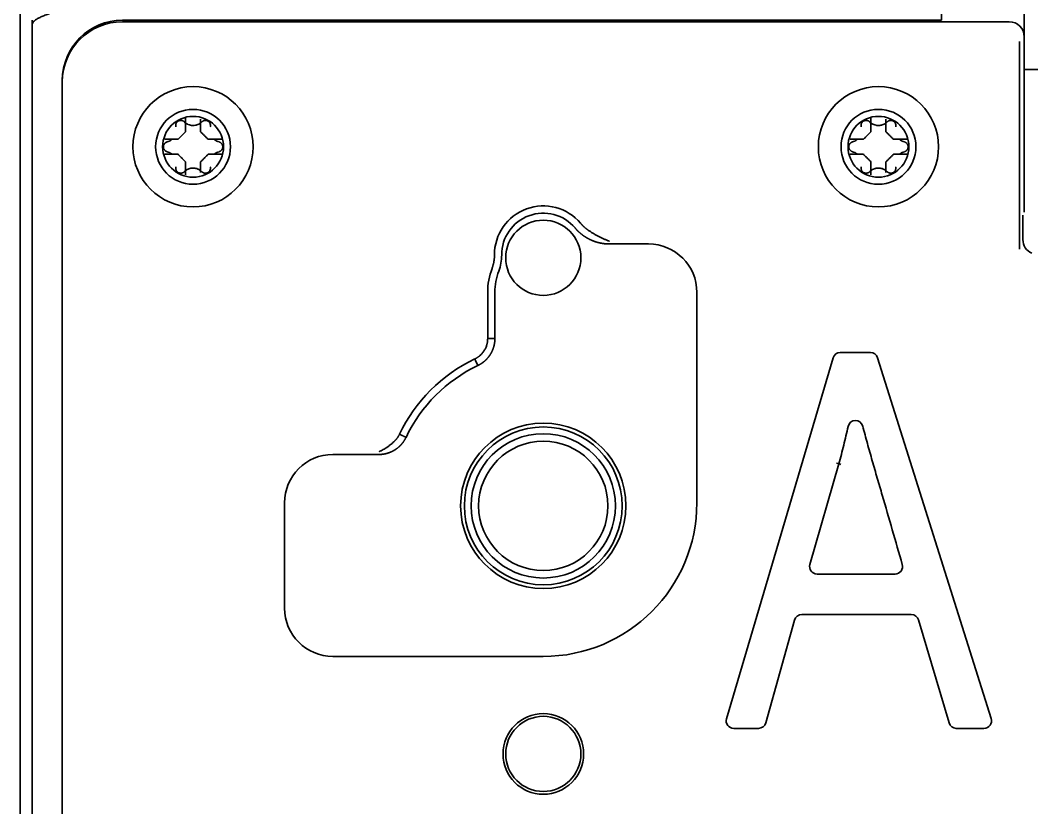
# Model space of a CAD drawing. Extents: x -760 to 4209, y 5795 to 10697.
# Drawn here: x 1849.3 to 1916.6, y 10473.7 to 10526.1 of the extents above; entities that cross this region are included whole.
import ezdxf

# ---------------------------------------------------------------- set-up
doc = ezdxf.new("R2010")
doc.units = 0
doc.header["$LTSCALE"] = 5
doc.layers.add('1', color=7, linetype='CONTINUOUS', true_color=0xffffff)

msp = doc.modelspace()

# ---------------------------------------------------------------- linework, layer by layer
at = {"layer": '1', "color": 7, "linetype": 'Continuous', "lineweight": 35}
for p, q in [((1849.255, 10525.822), (1849.255, 10527.822)), ((1910.555, 10526.122), (1910.555, 10527.922)), ((1916.055, 10526.58), (1916.055, 10523.039)), ((1849.255, 10525.822), (1849.255, 9845.922)), ((1850.055, 10526.122), (1850.055, 10525.872)), ((1850.055, 9547.022), (1850.055, 10525.872)), ((1910.555, 10526.122), (1856.055, 10526.122)), ((1856.055, 10526.022), (1915.056, 10526.022)), ((1915.739, 10524.707), (1915.739, 10510.894)), ((1916.055, 10523.039), (1916.055, 10522.853)), ((1916.055, 10522.853), (2643.555, 10522.853)), ((1916.055, 10522.853), (1916.055, 10513.357)), ((1852.055, 10522.122), (1852.055, 10434.519)), ((1852.055, 10436.021), (1852.055, 10522.022)), ((1915.967, 10511.533), (1915.967, 10513.158)), ((1915.967, 10511.533), (1915.967, 10513.158)), ((1891.055, 10511.239), (1888.464, 10511.239)), ((1915.967, 10511.533), (1915.967, 10511.533)), ((1880.355, 10504.958), (1880.355, 10508.022)), ((1880.838, 10508.022), (1880.838, 10504.958)), ((1894.272, 10494.022), (1894.272, 10508.022)), ((1903.335, 10503.663), (1896.245, 10479.663)), ((1905.82, 10504.022), (1903.815, 10504.022)), ((1913.85, 10479.672), (1906.297, 10503.672)), ((1873.119, 10497.239), (1870.055, 10497.239)), ((1901.789, 10489.925), (1903.717, 10496.622)), ((1866.838, 10494.022), (1866.838, 10487.022)), ((1907.46, 10489.287), (1902.27, 10489.287)), ((1898.859, 10479.387), (1900.77, 10486.229)), ((1901.252, 10486.594), (1908.54, 10486.594)), ((1909.019, 10486.236), (1911.051, 10479.38)), ((1870.055, 10483.804), (1884.055, 10483.804)), ((1896.724, 10479.022), (1898.377, 10479.022)), ((1911.53, 10479.022), (1913.373, 10479.022))]:
    msp.add_line(p, q, dxfattribs=at)
for centre, radius in [((1860.755, 10517.704), 4), ((1906.355, 10517.704), 4), ((1860.755, 10517.704), 2.49), ((1860.755, 10517.704), 2.025), ((1906.355, 10517.704), 2.49), ((1906.355, 10517.704), 2.025), ((1884.055, 10510.322), 2.5), ((1884.055, 10493.822), 5.5), ((1884.055, 10493.82), 5.25), ((1884.055, 10493.822), 4.8), ((1884.055, 10493.822), 4.3), ((1884.055, 10477.322), 2.68), ((1884.055, 10477.322), 2.5)]:
    msp.add_circle(centre, radius, dxfattribs=at)
for centre, radius, start, end in [((1856.055, 10522.122), 4, 90, 180), ((1856.055, 10522.022), 4, 90, 180), ((1884.055, 10510.522), 3.25, 40.12402, 180.27494), ((1884.055, 10510.522), 2.767, 40.12402, 180.27494), ((1891.055, 10508.022), 3.217, 0, 90), ((1884.855, 10508.022), 4.5, 159.36558, 180), ((1884.855, 10508.022), 4.017, 159.36558, 180), ((1884.055, 10494.022), 10.6, 115.50031, 154.49969), ((1903.815, 10503.522), 0.5, 90, 163.54074), ((1905.82, 10503.522), 0.5, 17.47032, 90), ((1884.055, 10494.022), 10.117, 115.50031, 154.49969), ((1904.823, 10499.002), 0.5, 14.73644, 167.89897), ((1870.055, 10494.022), 3.217, 90, 180), ((1884.055, 10494.022), 10.217, 270, 0), ((1902.27, 10489.787), 0.5, 163.94567, 270), ((1907.46, 10489.787), 0.5, 270, 16.1636), ((1870.055, 10487.022), 3.217, 180, 270), ((1901.252, 10486.094), 0.5, 90, 164.3881), ((1908.54, 10486.094), 0.5, 16.50585, 90), ((1896.724, 10479.522), 0.5, 163.54074, 270), ((1898.377, 10479.522), 0.5, 270, 344.3881), ((1911.53, 10479.522), 0.5, 196.50585, 270), ((1913.373, 10479.522), 0.5, 270, 17.47032)]:
    msp.add_arc(centre, radius, start, end, dxfattribs=at)
for centre, major_axis, ratio, start_param, end_param in [((1915.054, 10525.021), (0.708, 0.708), 0.998783, 5.498396, 7.067974), ((1916.968, 10511.535), (-0.709, -0.709), 0.997569, 5.498396, 6.644262), ((1903.572, 10496.663), (-0.144, 0.041), 0.003982, 3.141593, 4.712389), ((1903.861, 10496.581), (-0.144, 0.041), 0.003982, 4.712389, 6.283185)]:
    msp.add_ellipse(centre, major_axis=major_axis, ratio=ratio, start_param=start_param, end_param=end_param, dxfattribs=at)
for points, knots in [([(1851.855, 10526.781), (1851.743, 10526.744), (1851.632, 10526.707), (1851.412, 10526.633), (1851.305, 10526.596), (1851.097, 10526.522), (1850.997, 10526.485), (1850.807, 10526.412), (1850.718, 10526.375), (1850.554, 10526.301), (1850.479, 10526.264), (1850.345, 10526.19), (1850.287, 10526.153), (1850.189, 10526.08), (1850.149, 10526.043), (1850.09, 10525.969), (1850.07, 10525.932), (1850.061, 10525.895)], [0, 0, 0, 0, 0.125, 0.125, 0.25, 0.25, 0.375, 0.375, 0.5, 0.5, 0.625, 0.625, 0.75, 0.75, 0.875, 0.875, 1, 1, 1, 1]), ([(1850.061, 10525.895), (1850.06, 10525.892), (1850.058, 10525.884), (1850.056, 10525.877), (1850.055, 10525.873), (1850.055, 10525.872), (1850.055, 10525.872)], [0, 0, 0, 0, 0.244951, 0.494182, 0.746344, 1, 1, 1, 1]), ([(1859.61, 10519.036), (1859.606, 10519.054), (1859.599, 10519.089), (1859.599, 10519.125), (1859.6, 10519.153), (1859.601, 10519.162), (1859.604, 10519.18), (1859.606, 10519.189), (1859.612, 10519.216), (1859.617, 10519.233), (1859.628, 10519.259), (1859.631, 10519.267), (1859.64, 10519.283), (1859.644, 10519.291), (1859.659, 10519.315), (1859.67, 10519.33), (1859.688, 10519.351), (1859.694, 10519.358), (1859.708, 10519.37), (1859.714, 10519.377), (1859.736, 10519.394), (1859.751, 10519.405), (1859.775, 10519.419), (1859.783, 10519.423), (1859.8, 10519.431), (1859.809, 10519.435), (1859.835, 10519.444), (1859.852, 10519.45), (1859.88, 10519.455), (1859.889, 10519.456), (1859.907, 10519.458), (1859.917, 10519.459), (1859.935, 10519.46), (1859.945, 10519.46), (1859.963, 10519.459), (1859.972, 10519.458), (1859.999, 10519.454), (1860.017, 10519.45), (1860.043, 10519.442), (1860.052, 10519.439), (1860.069, 10519.432), (1860.077, 10519.428), (1860.102, 10519.416), (1860.117, 10519.407), (1860.139, 10519.391), (1860.147, 10519.386), (1860.16, 10519.374), (1860.167, 10519.368), (1860.174, 10519.361)], [0, 0, 0, 0, 0.0625, 0.125, 0.125, 0.15625, 0.15625, 0.1875, 0.1875, 0.25, 0.25, 0.28125, 0.28125, 0.3125, 0.3125, 0.375, 0.375, 0.40625, 0.40625, 0.4375, 0.4375, 0.5, 0.5, 0.53125, 0.53125, 0.5625, 0.5625, 0.625, 0.625, 0.65625, 0.65625, 0.6875, 0.6875, 0.71875, 0.71875, 0.75, 0.75, 0.8125, 0.8125, 0.84375, 0.84375, 0.875, 0.875, 0.9375, 0.9375, 0.96875, 0.96875, 1, 1, 1, 1]), ([(1860.174, 10519.361), (1860.211, 10519.324), (1860.252, 10519.29), (1860.318, 10519.246), (1860.341, 10519.232), (1860.377, 10519.213), (1860.389, 10519.207), (1860.413, 10519.195), (1860.425, 10519.19), (1860.488, 10519.164), (1860.539, 10519.148), (1860.605, 10519.135), (1860.618, 10519.132), (1860.645, 10519.128), (1860.659, 10519.126), (1860.7, 10519.122), (1860.727, 10519.121), (1860.81, 10519.121), (1860.864, 10519.126), (1860.943, 10519.142), (1860.969, 10519.149), (1861.008, 10519.161), (1861.021, 10519.165), (1861.047, 10519.174), (1861.059, 10519.179), (1861.121, 10519.205), (1861.168, 10519.23), (1861.235, 10519.275), (1861.257, 10519.291), (1861.298, 10519.325), (1861.318, 10519.343), (1861.337, 10519.361)], [0, 0, 0, 0, 0.125, 0.125, 0.1875, 0.1875, 0.21875, 0.21875, 0.25, 0.25, 0.375, 0.375, 0.40625, 0.40625, 0.4375, 0.4375, 0.5, 0.5, 0.625, 0.625, 0.6875, 0.6875, 0.71875, 0.71875, 0.75, 0.75, 0.875, 0.875, 0.9375, 0.9375, 1, 1, 1, 1]), ([(1860.255, 10518.704), (1860.255, 10518.758), (1860.255, 10518.866), (1860.255, 10519.028), (1860.255, 10519.187), (1860.255, 10519.342), (1860.255, 10519.477), (1860.255, 10519.564), (1860.255, 10519.599)], [0, 0, 0, 0, 0.176379, 0.352757, 0.529136, 0.705514, 0.881893, 1, 1, 1, 1]), ([(1861.255, 10519.543), (1861.255, 10519.488), (1861.255, 10519.431), (1861.255, 10519.266), (1861.255, 10519.156), (1861.255, 10518.933), (1861.255, 10518.819), (1861.255, 10518.704)], [0, 0, 0, 0, 0.207293, 0.207293, 0.603646, 0.603646, 1, 1, 1, 1]), ([(1861.337, 10519.361), (1861.349, 10519.374), (1861.377, 10519.398), (1861.408, 10519.416), (1861.433, 10519.428), (1861.441, 10519.432), (1861.458, 10519.439), (1861.466, 10519.442), (1861.493, 10519.45), (1861.51, 10519.454), (1861.538, 10519.458), (1861.547, 10519.459), (1861.565, 10519.46), (1861.575, 10519.46), (1861.602, 10519.459), (1861.62, 10519.457), (1861.648, 10519.452), (1861.657, 10519.449), (1861.675, 10519.444), (1861.683, 10519.441), (1861.709, 10519.432), (1861.726, 10519.424), (1861.75, 10519.41), (1861.758, 10519.405), (1861.773, 10519.394), (1861.781, 10519.389), (1861.802, 10519.371), (1861.815, 10519.358), (1861.834, 10519.337), (1861.84, 10519.33), (1861.851, 10519.315), (1861.856, 10519.308), (1861.87, 10519.284), (1861.879, 10519.268), (1861.889, 10519.242), (1861.892, 10519.234), (1861.898, 10519.216), (1861.9, 10519.207), (1861.906, 10519.181), (1861.909, 10519.163), (1861.911, 10519.135), (1861.911, 10519.126), (1861.911, 10519.108), (1861.91, 10519.099), (1861.907, 10519.072), (1861.904, 10519.054), (1861.9, 10519.036)], [0, 0, 0, 0, 0.0625, 0.125, 0.125, 0.15625, 0.15625, 0.1875, 0.1875, 0.25, 0.25, 0.28125, 0.28125, 0.3125, 0.3125, 0.375, 0.375, 0.40625, 0.40625, 0.4375, 0.4375, 0.5, 0.5, 0.53125, 0.53125, 0.5625, 0.5625, 0.625, 0.625, 0.65625, 0.65625, 0.6875, 0.6875, 0.75, 0.75, 0.78125, 0.78125, 0.8125, 0.8125, 0.875, 0.875, 0.90625, 0.90625, 0.9375, 0.9375, 1, 1, 1, 1]), ([(1905.21, 10519.036), (1905.206, 10519.054), (1905.199, 10519.089), (1905.199, 10519.125), (1905.2, 10519.153), (1905.201, 10519.162), (1905.204, 10519.18), (1905.206, 10519.189), (1905.212, 10519.216), (1905.217, 10519.233), (1905.228, 10519.259), (1905.231, 10519.267), (1905.24, 10519.283), (1905.244, 10519.291), (1905.259, 10519.315), (1905.27, 10519.33), (1905.288, 10519.351), (1905.294, 10519.358), (1905.308, 10519.37), (1905.314, 10519.377), (1905.336, 10519.394), (1905.351, 10519.405), (1905.375, 10519.419), (1905.383, 10519.423), (1905.4, 10519.431), (1905.409, 10519.435), (1905.435, 10519.444), (1905.452, 10519.45), (1905.48, 10519.455), (1905.489, 10519.456), (1905.507, 10519.458), (1905.517, 10519.459), (1905.535, 10519.46), (1905.545, 10519.46), (1905.563, 10519.459), (1905.572, 10519.458), (1905.599, 10519.454), (1905.617, 10519.45), (1905.643, 10519.442), (1905.652, 10519.439), (1905.669, 10519.432), (1905.677, 10519.428), (1905.702, 10519.416), (1905.717, 10519.407), (1905.739, 10519.391), (1905.747, 10519.386), (1905.76, 10519.374), (1905.767, 10519.368), (1905.774, 10519.361)], [0, 0, 0, 0, 0.0625, 0.125, 0.125, 0.15625, 0.15625, 0.1875, 0.1875, 0.25, 0.25, 0.28125, 0.28125, 0.3125, 0.3125, 0.375, 0.375, 0.40625, 0.40625, 0.4375, 0.4375, 0.5, 0.5, 0.53125, 0.53125, 0.5625, 0.5625, 0.625, 0.625, 0.65625, 0.65625, 0.6875, 0.6875, 0.71875, 0.71875, 0.75, 0.75, 0.8125, 0.8125, 0.84375, 0.84375, 0.875, 0.875, 0.9375, 0.9375, 0.96875, 0.96875, 1, 1, 1, 1]), ([(1905.774, 10519.361), (1905.811, 10519.324), (1905.852, 10519.29), (1905.918, 10519.246), (1905.941, 10519.232), (1905.977, 10519.213), (1905.989, 10519.207), (1906.013, 10519.195), (1906.025, 10519.19), (1906.088, 10519.164), (1906.139, 10519.148), (1906.205, 10519.135), (1906.218, 10519.132), (1906.245, 10519.128), (1906.259, 10519.126), (1906.3, 10519.122), (1906.327, 10519.121), (1906.41, 10519.121), (1906.464, 10519.126), (1906.543, 10519.142), (1906.569, 10519.149), (1906.608, 10519.161), (1906.621, 10519.165), (1906.647, 10519.174), (1906.659, 10519.179), (1906.721, 10519.205), (1906.768, 10519.23), (1906.835, 10519.275), (1906.857, 10519.291), (1906.898, 10519.325), (1906.918, 10519.343), (1906.937, 10519.361)], [0, 0, 0, 0, 0.125, 0.125, 0.1875, 0.1875, 0.21875, 0.21875, 0.25, 0.25, 0.375, 0.375, 0.40625, 0.40625, 0.4375, 0.4375, 0.5, 0.5, 0.625, 0.625, 0.6875, 0.6875, 0.71875, 0.71875, 0.75, 0.75, 0.875, 0.875, 0.9375, 0.9375, 1, 1, 1, 1]), ([(1905.855, 10518.704), (1905.855, 10518.758), (1905.855, 10518.866), (1905.855, 10519.028), (1905.855, 10519.187), (1905.855, 10519.342), (1905.855, 10519.477), (1905.855, 10519.564), (1905.855, 10519.599)], [0, 0, 0, 0, 0.176379, 0.352757, 0.529136, 0.705514, 0.881893, 1, 1, 1, 1]), ([(1906.855, 10519.543), (1906.855, 10519.488), (1906.855, 10519.431), (1906.855, 10519.266), (1906.855, 10519.156), (1906.855, 10518.933), (1906.855, 10518.819), (1906.855, 10518.704)], [0, 0, 0, 0, 0.207293, 0.207293, 0.603646, 0.603646, 1, 1, 1, 1]), ([(1906.937, 10519.361), (1906.949, 10519.374), (1906.977, 10519.398), (1907.008, 10519.416), (1907.033, 10519.428), (1907.041, 10519.432), (1907.058, 10519.439), (1907.066, 10519.442), (1907.093, 10519.45), (1907.11, 10519.454), (1907.138, 10519.458), (1907.147, 10519.459), (1907.165, 10519.46), (1907.175, 10519.46), (1907.202, 10519.459), (1907.22, 10519.457), (1907.248, 10519.452), (1907.257, 10519.449), (1907.275, 10519.444), (1907.283, 10519.441), (1907.309, 10519.432), (1907.326, 10519.424), (1907.35, 10519.41), (1907.358, 10519.405), (1907.373, 10519.394), (1907.381, 10519.389), (1907.402, 10519.371), (1907.415, 10519.358), (1907.434, 10519.337), (1907.44, 10519.33), (1907.451, 10519.315), (1907.456, 10519.308), (1907.47, 10519.284), (1907.479, 10519.268), (1907.489, 10519.242), (1907.492, 10519.234), (1907.498, 10519.216), (1907.5, 10519.207), (1907.506, 10519.181), (1907.509, 10519.163), (1907.511, 10519.135), (1907.511, 10519.126), (1907.511, 10519.108), (1907.51, 10519.099), (1907.507, 10519.072), (1907.504, 10519.054), (1907.5, 10519.036)], [0, 0, 0, 0, 0.0625, 0.125, 0.125, 0.15625, 0.15625, 0.1875, 0.1875, 0.25, 0.25, 0.28125, 0.28125, 0.3125, 0.3125, 0.375, 0.375, 0.40625, 0.40625, 0.4375, 0.4375, 0.5, 0.5, 0.53125, 0.53125, 0.5625, 0.5625, 0.625, 0.625, 0.65625, 0.65625, 0.6875, 0.6875, 0.75, 0.75, 0.78125, 0.78125, 0.8125, 0.8125, 0.875, 0.875, 0.90625, 0.90625, 0.9375, 0.9375, 1, 1, 1, 1]), ([(1859.029, 10517.379), (1859.012, 10517.384), (1858.978, 10517.396), (1858.946, 10517.413), (1858.923, 10517.428), (1858.915, 10517.434), (1858.901, 10517.445), (1858.894, 10517.451), (1858.874, 10517.47), (1858.862, 10517.483), (1858.845, 10517.505), (1858.84, 10517.513), (1858.83, 10517.528), (1858.825, 10517.536), (1858.812, 10517.56), (1858.804, 10517.577), (1858.795, 10517.603), (1858.793, 10517.612), (1858.788, 10517.63), (1858.786, 10517.639), (1858.782, 10517.667), (1858.78, 10517.685), (1858.78, 10517.713), (1858.78, 10517.722), (1858.782, 10517.741), (1858.783, 10517.75), (1858.788, 10517.777), (1858.792, 10517.795), (1858.801, 10517.822), (1858.804, 10517.83), (1858.812, 10517.847), (1858.816, 10517.856), (1858.829, 10517.88), (1858.839, 10517.895), (1858.856, 10517.917), (1858.862, 10517.924), (1858.874, 10517.938), (1858.881, 10517.944), (1858.901, 10517.963), (1858.915, 10517.974), (1858.938, 10517.989), (1858.946, 10517.994), (1858.962, 10518.003), (1858.97, 10518.007), (1858.994, 10518.018), (1859.012, 10518.024), (1859.029, 10518.029)], [0, 0, 0, 0, 0.0625, 0.125, 0.125, 0.15625, 0.15625, 0.1875, 0.1875, 0.25, 0.25, 0.28125, 0.28125, 0.3125, 0.3125, 0.375, 0.375, 0.40625, 0.40625, 0.4375, 0.4375, 0.5, 0.5, 0.53125, 0.53125, 0.5625, 0.5625, 0.625, 0.625, 0.65625, 0.65625, 0.6875, 0.6875, 0.75, 0.75, 0.78125, 0.78125, 0.8125, 0.8125, 0.875, 0.875, 0.90625, 0.90625, 0.9375, 0.9375, 1, 1, 1, 1]), ([(1858.88, 10518.204), (1858.947, 10518.204), (1859.015, 10518.204), (1859.193, 10518.204), (1859.303, 10518.204), (1859.526, 10518.204), (1859.64, 10518.204), (1859.755, 10518.204)], [0, 0, 0, 0, 0.241257, 0.241257, 0.620628, 0.620628, 1, 1, 1, 1]), ([(1859.029, 10518.029), (1859.081, 10518.043), (1859.13, 10518.062), (1859.202, 10518.097), (1859.225, 10518.11), (1859.259, 10518.131), (1859.271, 10518.138), (1859.293, 10518.154), (1859.304, 10518.162), (1859.326, 10518.178), (1859.336, 10518.187), (1859.347, 10518.196)], [0, 0, 0, 0, 0.4426, 0.4426, 0.6639, 0.6639, 0.77455, 0.77455, 0.885201, 0.885201, 1, 1, 1, 1]), ([(1861.755, 10518.204), (1861.809, 10518.204), (1861.917, 10518.204), (1862.079, 10518.204), (1862.238, 10518.204), (1862.393, 10518.204), (1862.537, 10518.204), (1862.633, 10518.204), (1862.678, 10518.204)], [0, 0, 0, 0, 0.17105, 0.3421, 0.513149, 0.684199, 0.855249, 1, 1, 1, 1]), ([(1862.162, 10518.196), (1862.173, 10518.187), (1862.205, 10518.162), (1862.238, 10518.139), (1862.272, 10518.117), (1862.284, 10518.111), (1862.308, 10518.098), (1862.319, 10518.091), (1862.379, 10518.062), (1862.429, 10518.043), (1862.481, 10518.029)], [0, 0, 0, 0, 0.11426, 0.335695, 0.335695, 0.446413, 0.446413, 0.55713, 0.55713, 1, 1, 1, 1]), ([(1862.481, 10518.029), (1862.498, 10518.024), (1862.532, 10518.012), (1862.564, 10517.995), (1862.587, 10517.98), (1862.594, 10517.974), (1862.609, 10517.963), (1862.616, 10517.957), (1862.636, 10517.938), (1862.648, 10517.925), (1862.665, 10517.903), (1862.67, 10517.896), (1862.68, 10517.88), (1862.685, 10517.872), (1862.698, 10517.848), (1862.706, 10517.831), (1862.715, 10517.805), (1862.717, 10517.796), (1862.722, 10517.778), (1862.724, 10517.769), (1862.728, 10517.741), (1862.73, 10517.723), (1862.73, 10517.695), (1862.73, 10517.686), (1862.728, 10517.667), (1862.727, 10517.658), (1862.722, 10517.631), (1862.718, 10517.613), (1862.709, 10517.587), (1862.706, 10517.578), (1862.698, 10517.561), (1862.694, 10517.553), (1862.681, 10517.528), (1862.671, 10517.513), (1862.654, 10517.491), (1862.648, 10517.484), (1862.636, 10517.47), (1862.629, 10517.464), (1862.609, 10517.445), (1862.595, 10517.434), (1862.572, 10517.419), (1862.565, 10517.414), (1862.549, 10517.405), (1862.541, 10517.401), (1862.516, 10517.39), (1862.499, 10517.384), (1862.481, 10517.379)], [0, 0, 0, 0, 0.0625, 0.125, 0.125, 0.15625, 0.15625, 0.1875, 0.1875, 0.25, 0.25, 0.28125, 0.28125, 0.3125, 0.3125, 0.375, 0.375, 0.40625, 0.40625, 0.4375, 0.4375, 0.5, 0.5, 0.53125, 0.53125, 0.5625, 0.5625, 0.625, 0.625, 0.65625, 0.65625, 0.6875, 0.6875, 0.75, 0.75, 0.78125, 0.78125, 0.8125, 0.8125, 0.875, 0.875, 0.90625, 0.90625, 0.9375, 0.9375, 1, 1, 1, 1]), ([(1904.629, 10517.379), (1904.612, 10517.384), (1904.578, 10517.396), (1904.546, 10517.413), (1904.523, 10517.428), (1904.515, 10517.434), (1904.501, 10517.445), (1904.494, 10517.451), (1904.474, 10517.47), (1904.462, 10517.483), (1904.445, 10517.505), (1904.44, 10517.513), (1904.43, 10517.528), (1904.425, 10517.536), (1904.412, 10517.56), (1904.404, 10517.577), (1904.395, 10517.603), (1904.393, 10517.612), (1904.388, 10517.63), (1904.386, 10517.639), (1904.382, 10517.667), (1904.38, 10517.685), (1904.38, 10517.713), (1904.38, 10517.722), (1904.382, 10517.741), (1904.383, 10517.75), (1904.388, 10517.777), (1904.392, 10517.795), (1904.401, 10517.822), (1904.404, 10517.83), (1904.412, 10517.847), (1904.416, 10517.856), (1904.429, 10517.88), (1904.439, 10517.895), (1904.456, 10517.917), (1904.462, 10517.924), (1904.474, 10517.938), (1904.481, 10517.944), (1904.501, 10517.963), (1904.515, 10517.974), (1904.538, 10517.989), (1904.546, 10517.994), (1904.562, 10518.003), (1904.57, 10518.007), (1904.594, 10518.018), (1904.612, 10518.024), (1904.629, 10518.029)], [0, 0, 0, 0, 0.0625, 0.125, 0.125, 0.15625, 0.15625, 0.1875, 0.1875, 0.25, 0.25, 0.28125, 0.28125, 0.3125, 0.3125, 0.375, 0.375, 0.40625, 0.40625, 0.4375, 0.4375, 0.5, 0.5, 0.53125, 0.53125, 0.5625, 0.5625, 0.625, 0.625, 0.65625, 0.65625, 0.6875, 0.6875, 0.75, 0.75, 0.78125, 0.78125, 0.8125, 0.8125, 0.875, 0.875, 0.90625, 0.90625, 0.9375, 0.9375, 1, 1, 1, 1]), ([(1904.48, 10518.204), (1904.547, 10518.204), (1904.615, 10518.204), (1904.793, 10518.204), (1904.903, 10518.204), (1905.126, 10518.204), (1905.24, 10518.204), (1905.355, 10518.204)], [0, 0, 0, 0, 0.241257, 0.241257, 0.620628, 0.620628, 1, 1, 1, 1]), ([(1904.629, 10518.029), (1904.681, 10518.043), (1904.73, 10518.062), (1904.802, 10518.097), (1904.825, 10518.11), (1904.859, 10518.131), (1904.871, 10518.138), (1904.893, 10518.154), (1904.904, 10518.162), (1904.926, 10518.178), (1904.936, 10518.187), (1904.947, 10518.196)], [0, 0, 0, 0, 0.4426, 0.4426, 0.6639, 0.6639, 0.77455, 0.77455, 0.885201, 0.885201, 1, 1, 1, 1]), ([(1907.355, 10518.204), (1907.409, 10518.204), (1907.517, 10518.204), (1907.679, 10518.204), (1907.838, 10518.204), (1907.993, 10518.204), (1908.137, 10518.204), (1908.233, 10518.204), (1908.278, 10518.204)], [0, 0, 0, 0, 0.17105, 0.3421, 0.513149, 0.684199, 0.855249, 1, 1, 1, 1]), ([(1907.762, 10518.196), (1907.773, 10518.187), (1907.805, 10518.162), (1907.838, 10518.139), (1907.872, 10518.117), (1907.884, 10518.111), (1907.908, 10518.098), (1907.919, 10518.091), (1907.979, 10518.062), (1908.029, 10518.043), (1908.081, 10518.029)], [0, 0, 0, 0, 0.11426, 0.335695, 0.335695, 0.446413, 0.446413, 0.55713, 0.55713, 1, 1, 1, 1]), ([(1908.081, 10518.029), (1908.098, 10518.024), (1908.132, 10518.012), (1908.164, 10517.995), (1908.187, 10517.98), (1908.194, 10517.974), (1908.209, 10517.963), (1908.216, 10517.957), (1908.236, 10517.938), (1908.248, 10517.925), (1908.265, 10517.903), (1908.27, 10517.896), (1908.28, 10517.88), (1908.285, 10517.872), (1908.298, 10517.848), (1908.306, 10517.831), (1908.315, 10517.805), (1908.317, 10517.796), (1908.322, 10517.778), (1908.324, 10517.769), (1908.328, 10517.741), (1908.33, 10517.723), (1908.33, 10517.695), (1908.33, 10517.686), (1908.328, 10517.667), (1908.327, 10517.658), (1908.322, 10517.631), (1908.318, 10517.613), (1908.309, 10517.587), (1908.306, 10517.578), (1908.298, 10517.561), (1908.294, 10517.553), (1908.281, 10517.528), (1908.271, 10517.513), (1908.254, 10517.491), (1908.248, 10517.484), (1908.236, 10517.47), (1908.229, 10517.464), (1908.209, 10517.445), (1908.195, 10517.434), (1908.172, 10517.419), (1908.165, 10517.414), (1908.149, 10517.405), (1908.141, 10517.401), (1908.116, 10517.39), (1908.099, 10517.384), (1908.081, 10517.379)], [0, 0, 0, 0, 0.0625, 0.125, 0.125, 0.15625, 0.15625, 0.1875, 0.1875, 0.25, 0.25, 0.28125, 0.28125, 0.3125, 0.3125, 0.375, 0.375, 0.40625, 0.40625, 0.4375, 0.4375, 0.5, 0.5, 0.53125, 0.53125, 0.5625, 0.5625, 0.625, 0.625, 0.65625, 0.65625, 0.6875, 0.6875, 0.75, 0.75, 0.78125, 0.78125, 0.8125, 0.8125, 0.875, 0.875, 0.90625, 0.90625, 0.9375, 0.9375, 1, 1, 1, 1]), ([(1859.755, 10517.204), (1859.701, 10517.204), (1859.593, 10517.204), (1859.431, 10517.204), (1859.272, 10517.204), (1859.117, 10517.204), (1858.984, 10517.204), (1858.9, 10517.204), (1858.868, 10517.204)], [0, 0, 0, 0, 0.177991, 0.355983, 0.533974, 0.711965, 0.889957, 1, 1, 1, 1]), ([(1859.348, 10517.212), (1859.337, 10517.221), (1859.305, 10517.246), (1859.272, 10517.269), (1859.237, 10517.291), (1859.226, 10517.298), (1859.202, 10517.311), (1859.19, 10517.317), (1859.13, 10517.346), (1859.081, 10517.365), (1859.029, 10517.379)], [0, 0, 0, 0, 0.114897, 0.336173, 0.336173, 0.446811, 0.446811, 0.557449, 0.557449, 1, 1, 1, 1]), ([(1862.662, 10517.204), (1862.584, 10517.204), (1862.505, 10517.204), (1862.317, 10517.204), (1862.207, 10517.204), (1861.984, 10517.204), (1861.87, 10517.204), (1861.755, 10517.204)], [0, 0, 0, 0, 0.268822, 0.268822, 0.634411, 0.634411, 1, 1, 1, 1]), ([(1862.481, 10517.379), (1862.429, 10517.365), (1862.38, 10517.346), (1862.308, 10517.311), (1862.285, 10517.298), (1862.251, 10517.277), (1862.239, 10517.27), (1862.217, 10517.254), (1862.206, 10517.247), (1862.184, 10517.23), (1862.174, 10517.221), (1862.163, 10517.212)], [0, 0, 0, 0, 0.442502, 0.442502, 0.663754, 0.663754, 0.774379, 0.774379, 0.885005, 0.885005, 1, 1, 1, 1]), ([(1905.355, 10517.204), (1905.301, 10517.204), (1905.193, 10517.204), (1905.031, 10517.204), (1904.872, 10517.204), (1904.717, 10517.204), (1904.584, 10517.204), (1904.5, 10517.204), (1904.468, 10517.204)], [0, 0, 0, 0, 0.177991, 0.355983, 0.533974, 0.711965, 0.889957, 1, 1, 1, 1]), ([(1904.948, 10517.212), (1904.937, 10517.221), (1904.905, 10517.246), (1904.872, 10517.269), (1904.837, 10517.291), (1904.826, 10517.298), (1904.802, 10517.311), (1904.79, 10517.317), (1904.73, 10517.346), (1904.681, 10517.365), (1904.629, 10517.379)], [0, 0, 0, 0, 0.114897, 0.336173, 0.336173, 0.446811, 0.446811, 0.557449, 0.557449, 1, 1, 1, 1]), ([(1908.262, 10517.204), (1908.184, 10517.204), (1908.105, 10517.204), (1907.917, 10517.204), (1907.807, 10517.204), (1907.584, 10517.204), (1907.47, 10517.204), (1907.355, 10517.204)], [0, 0, 0, 0, 0.268822, 0.268822, 0.634411, 0.634411, 1, 1, 1, 1]), ([(1908.081, 10517.379), (1908.029, 10517.365), (1907.98, 10517.346), (1907.908, 10517.311), (1907.885, 10517.298), (1907.851, 10517.277), (1907.839, 10517.27), (1907.817, 10517.254), (1907.806, 10517.247), (1907.784, 10517.23), (1907.774, 10517.221), (1907.763, 10517.212)], [0, 0, 0, 0, 0.442502, 0.442502, 0.663754, 0.663754, 0.774379, 0.774379, 0.885005, 0.885005, 1, 1, 1, 1]), ([(1860.174, 10516.047), (1860.161, 10516.034), (1860.133, 10516.011), (1860.102, 10515.992), (1860.078, 10515.98), (1860.069, 10515.976), (1860.052, 10515.969), (1860.044, 10515.966), (1860.018, 10515.958), (1860, 10515.954), (1859.963, 10515.949), (1859.945, 10515.948), (1859.908, 10515.949), (1859.889, 10515.951), (1859.862, 10515.957), (1859.853, 10515.959), (1859.835, 10515.964), (1859.826, 10515.967), (1859.8, 10515.976), (1859.784, 10515.984), (1859.76, 10515.998), (1859.752, 10516.003), (1859.737, 10516.014), (1859.729, 10516.019), (1859.708, 10516.037), (1859.694, 10516.05), (1859.676, 10516.071), (1859.67, 10516.078), (1859.659, 10516.093), (1859.654, 10516.101), (1859.64, 10516.124), (1859.631, 10516.141), (1859.621, 10516.166), (1859.618, 10516.175), (1859.612, 10516.192), (1859.61, 10516.201), (1859.604, 10516.228), (1859.601, 10516.246), (1859.599, 10516.273), (1859.599, 10516.282), (1859.599, 10516.3), (1859.6, 10516.309), (1859.603, 10516.336), (1859.606, 10516.354), (1859.61, 10516.372)], [0, 0, 0, 0, 0.0625, 0.125, 0.125, 0.15625, 0.15625, 0.1875, 0.1875, 0.25, 0.25, 0.3125, 0.3125, 0.375, 0.375, 0.40625, 0.40625, 0.4375, 0.4375, 0.5, 0.5, 0.53125, 0.53125, 0.5625, 0.5625, 0.625, 0.625, 0.65625, 0.65625, 0.6875, 0.6875, 0.75, 0.75, 0.78125, 0.78125, 0.8125, 0.8125, 0.875, 0.875, 0.90625, 0.90625, 0.9375, 0.9375, 1, 1, 1, 1]), ([(1860.255, 10515.846), (1860.255, 10515.908), (1860.255, 10515.97), (1860.255, 10516.142), (1860.255, 10516.252), (1860.255, 10516.475), (1860.255, 10516.589), (1860.255, 10516.704)], [0, 0, 0, 0, 0.225482, 0.225482, 0.612741, 0.612741, 1, 1, 1, 1]), ([(1861.255, 10516.704), (1861.255, 10516.65), (1861.255, 10516.542), (1861.255, 10516.38), (1861.255, 10516.221), (1861.255, 10516.093), (1861.255, 10516.017), (1861.255, 10515.993)], [0, 0, 0, 0, 0.223221, 0.446441, 0.669662, 0.892882, 1, 1, 1, 1]), ([(1861.899, 10516.372), (1861.904, 10516.355), (1861.911, 10516.319), (1861.911, 10516.283), (1861.91, 10516.255), (1861.909, 10516.246), (1861.906, 10516.228), (1861.904, 10516.219), (1861.898, 10516.193), (1861.893, 10516.175), (1861.882, 10516.15), (1861.879, 10516.141), (1861.87, 10516.125), (1861.866, 10516.117), (1861.851, 10516.093), (1861.84, 10516.078), (1861.822, 10516.057), (1861.816, 10516.051), (1861.802, 10516.038), (1861.796, 10516.031), (1861.774, 10516.014), (1861.759, 10516.003), (1861.735, 10515.989), (1861.727, 10515.985), (1861.71, 10515.977), (1861.701, 10515.973), (1861.675, 10515.964), (1861.658, 10515.958), (1861.63, 10515.953), (1861.621, 10515.952), (1861.602, 10515.95), (1861.593, 10515.949), (1861.575, 10515.948), (1861.565, 10515.948), (1861.547, 10515.949), (1861.538, 10515.95), (1861.511, 10515.954), (1861.493, 10515.958), (1861.466, 10515.966), (1861.458, 10515.969), (1861.441, 10515.976), (1861.432, 10515.98), (1861.408, 10515.992), (1861.392, 10516.001), (1861.37, 10516.017), (1861.363, 10516.023), (1861.349, 10516.034), (1861.343, 10516.041), (1861.336, 10516.047)], [0, 0, 0, 0, 0.0625, 0.125, 0.125, 0.15625, 0.15625, 0.1875, 0.1875, 0.25, 0.25, 0.28125, 0.28125, 0.3125, 0.3125, 0.375, 0.375, 0.40625, 0.40625, 0.4375, 0.4375, 0.5, 0.5, 0.53125, 0.53125, 0.5625, 0.5625, 0.625, 0.625, 0.65625, 0.65625, 0.6875, 0.6875, 0.71875, 0.71875, 0.75, 0.75, 0.8125, 0.8125, 0.84375, 0.84375, 0.875, 0.875, 0.9375, 0.9375, 0.96875, 0.96875, 1, 1, 1, 1]), ([(1905.774, 10516.047), (1905.761, 10516.034), (1905.733, 10516.011), (1905.702, 10515.992), (1905.678, 10515.98), (1905.669, 10515.976), (1905.652, 10515.969), (1905.644, 10515.966), (1905.618, 10515.958), (1905.6, 10515.954), (1905.563, 10515.949), (1905.545, 10515.948), (1905.508, 10515.949), (1905.489, 10515.951), (1905.462, 10515.957), (1905.453, 10515.959), (1905.435, 10515.964), (1905.426, 10515.967), (1905.4, 10515.976), (1905.384, 10515.984), (1905.36, 10515.998), (1905.352, 10516.003), (1905.337, 10516.014), (1905.329, 10516.019), (1905.308, 10516.037), (1905.294, 10516.05), (1905.276, 10516.071), (1905.27, 10516.078), (1905.259, 10516.093), (1905.254, 10516.101), (1905.24, 10516.124), (1905.231, 10516.141), (1905.221, 10516.166), (1905.218, 10516.175), (1905.212, 10516.192), (1905.21, 10516.201), (1905.204, 10516.228), (1905.201, 10516.246), (1905.199, 10516.273), (1905.199, 10516.282), (1905.199, 10516.3), (1905.2, 10516.309), (1905.203, 10516.336), (1905.206, 10516.354), (1905.21, 10516.372)], [0, 0, 0, 0, 0.0625, 0.125, 0.125, 0.15625, 0.15625, 0.1875, 0.1875, 0.25, 0.25, 0.3125, 0.3125, 0.375, 0.375, 0.40625, 0.40625, 0.4375, 0.4375, 0.5, 0.5, 0.53125, 0.53125, 0.5625, 0.5625, 0.625, 0.625, 0.65625, 0.65625, 0.6875, 0.6875, 0.75, 0.75, 0.78125, 0.78125, 0.8125, 0.8125, 0.875, 0.875, 0.90625, 0.90625, 0.9375, 0.9375, 1, 1, 1, 1]), ([(1905.855, 10515.846), (1905.855, 10515.908), (1905.855, 10515.97), (1905.855, 10516.142), (1905.855, 10516.252), (1905.855, 10516.475), (1905.855, 10516.589), (1905.855, 10516.704)], [0, 0, 0, 0, 0.225482, 0.225482, 0.612741, 0.612741, 1, 1, 1, 1]), ([(1906.855, 10516.704), (1906.855, 10516.65), (1906.855, 10516.542), (1906.855, 10516.38), (1906.855, 10516.221), (1906.855, 10516.093), (1906.855, 10516.017), (1906.855, 10515.993)], [0, 0, 0, 0, 0.223221, 0.446441, 0.669662, 0.892882, 1, 1, 1, 1]), ([(1907.499, 10516.372), (1907.504, 10516.355), (1907.511, 10516.319), (1907.511, 10516.283), (1907.51, 10516.255), (1907.509, 10516.246), (1907.506, 10516.228), (1907.504, 10516.219), (1907.498, 10516.193), (1907.493, 10516.175), (1907.482, 10516.15), (1907.479, 10516.141), (1907.47, 10516.125), (1907.466, 10516.117), (1907.451, 10516.093), (1907.44, 10516.078), (1907.422, 10516.057), (1907.416, 10516.051), (1907.402, 10516.038), (1907.396, 10516.031), (1907.374, 10516.014), (1907.359, 10516.003), (1907.335, 10515.989), (1907.327, 10515.985), (1907.31, 10515.977), (1907.301, 10515.973), (1907.275, 10515.964), (1907.258, 10515.958), (1907.23, 10515.953), (1907.221, 10515.952), (1907.202, 10515.95), (1907.193, 10515.949), (1907.175, 10515.948), (1907.165, 10515.948), (1907.147, 10515.949), (1907.138, 10515.95), (1907.111, 10515.954), (1907.093, 10515.958), (1907.066, 10515.966), (1907.058, 10515.969), (1907.041, 10515.976), (1907.032, 10515.98), (1907.008, 10515.992), (1906.992, 10516.001), (1906.97, 10516.017), (1906.963, 10516.023), (1906.949, 10516.034), (1906.943, 10516.041), (1906.936, 10516.047)], [0, 0, 0, 0, 0.0625, 0.125, 0.125, 0.15625, 0.15625, 0.1875, 0.1875, 0.25, 0.25, 0.28125, 0.28125, 0.3125, 0.3125, 0.375, 0.375, 0.40625, 0.40625, 0.4375, 0.4375, 0.5, 0.5, 0.53125, 0.53125, 0.5625, 0.5625, 0.625, 0.625, 0.65625, 0.65625, 0.6875, 0.6875, 0.71875, 0.71875, 0.75, 0.75, 0.8125, 0.8125, 0.84375, 0.84375, 0.875, 0.875, 0.9375, 0.9375, 0.96875, 0.96875, 1, 1, 1, 1]), ([(1861.336, 10516.047), (1861.298, 10516.085), (1861.257, 10516.118), (1861.191, 10516.162), (1861.169, 10516.176), (1861.121, 10516.202), (1861.097, 10516.213), (1861.022, 10516.244), (1860.971, 10516.26), (1860.905, 10516.273), (1860.891, 10516.276), (1860.864, 10516.28), (1860.851, 10516.282), (1860.81, 10516.286), (1860.783, 10516.287), (1860.7, 10516.287), (1860.646, 10516.282), (1860.567, 10516.266), (1860.541, 10516.259), (1860.502, 10516.247), (1860.489, 10516.243), (1860.463, 10516.234), (1860.451, 10516.229), (1860.389, 10516.203), (1860.342, 10516.178), (1860.275, 10516.133), (1860.254, 10516.117), (1860.212, 10516.083), (1860.192, 10516.066), (1860.174, 10516.047)], [0, 0, 0, 0, 0.125, 0.125, 0.1875, 0.1875, 0.25, 0.25, 0.375, 0.375, 0.40625, 0.40625, 0.4375, 0.4375, 0.5, 0.5, 0.625, 0.625, 0.6875, 0.6875, 0.71875, 0.71875, 0.75, 0.75, 0.875, 0.875, 0.9375, 0.9375, 1, 1, 1, 1]), ([(1906.936, 10516.047), (1906.898, 10516.085), (1906.857, 10516.118), (1906.791, 10516.162), (1906.769, 10516.176), (1906.721, 10516.202), (1906.697, 10516.213), (1906.622, 10516.244), (1906.571, 10516.26), (1906.505, 10516.273), (1906.491, 10516.276), (1906.464, 10516.28), (1906.451, 10516.282), (1906.41, 10516.286), (1906.383, 10516.287), (1906.3, 10516.287), (1906.246, 10516.282), (1906.167, 10516.266), (1906.141, 10516.259), (1906.102, 10516.247), (1906.089, 10516.243), (1906.063, 10516.234), (1906.051, 10516.229), (1905.989, 10516.203), (1905.942, 10516.178), (1905.875, 10516.133), (1905.854, 10516.117), (1905.812, 10516.083), (1905.792, 10516.066), (1905.774, 10516.047)], [0, 0, 0, 0, 0.125, 0.125, 0.1875, 0.1875, 0.25, 0.25, 0.375, 0.375, 0.40625, 0.40625, 0.4375, 0.4375, 0.5, 0.5, 0.625, 0.625, 0.6875, 0.6875, 0.71875, 0.71875, 0.75, 0.75, 0.875, 0.875, 0.9375, 0.9375, 1, 1, 1, 1]), ([(1888.464, 10511.239), (1888.455, 10511.239), (1888.436, 10511.239), (1888.409, 10511.24), (1888.382, 10511.24), (1888.355, 10511.241), (1888.328, 10511.242), (1888.301, 10511.244), (1888.273, 10511.245), (1888.246, 10511.247), (1888.219, 10511.249), (1888.192, 10511.251), (1888.165, 10511.254), (1888.138, 10511.257), (1888.111, 10511.26), (1888.084, 10511.263), (1888.057, 10511.267), (1888.03, 10511.271), (1888.003, 10511.275), (1887.976, 10511.279), (1887.95, 10511.284), (1887.923, 10511.288), (1887.896, 10511.293), (1887.869, 10511.299), (1887.843, 10511.304), (1887.816, 10511.31), (1887.79, 10511.316), (1887.763, 10511.322), (1887.737, 10511.329), (1887.711, 10511.335), (1887.684, 10511.342), (1887.658, 10511.349), (1887.632, 10511.357), (1887.606, 10511.365), (1887.58, 10511.372), (1887.554, 10511.381), (1887.528, 10511.389), (1887.502, 10511.398), (1887.476, 10511.406), (1887.451, 10511.415), (1887.425, 10511.425), (1887.4, 10511.434), (1887.374, 10511.444), (1887.349, 10511.454), (1887.324, 10511.464), (1887.299, 10511.475), (1887.274, 10511.485), (1887.249, 10511.496), (1887.224, 10511.507), (1887.199, 10511.519), (1887.175, 10511.53), (1887.15, 10511.542), (1887.126, 10511.554), (1887.102, 10511.566), (1887.078, 10511.579), (1887.054, 10511.591), (1887.03, 10511.604), (1887.006, 10511.618), (1886.982, 10511.631), (1886.958, 10511.644), (1886.935, 10511.658), (1886.912, 10511.672), (1886.889, 10511.686), (1886.865, 10511.701), (1886.843, 10511.715), (1886.82, 10511.73), (1886.797, 10511.745), (1886.775, 10511.76), (1886.752, 10511.776), (1886.73, 10511.791), (1886.708, 10511.807), (1886.686, 10511.823), (1886.664, 10511.839), (1886.642, 10511.856), (1886.621, 10511.872), (1886.599, 10511.889), (1886.578, 10511.906), (1886.557, 10511.923), (1886.536, 10511.941), (1886.516, 10511.958), (1886.495, 10511.976), (1886.475, 10511.994), (1886.454, 10512.012), (1886.434, 10512.031), (1886.414, 10512.049), (1886.394, 10512.068), (1886.375, 10512.087), (1886.355, 10512.106), (1886.336, 10512.125), (1886.317, 10512.144), (1886.298, 10512.164), (1886.28, 10512.183), (1886.261, 10512.203), (1886.243, 10512.223), (1886.224, 10512.244), (1886.207, 10512.264), (1886.189, 10512.284), (1886.177, 10512.298), (1886.171, 10512.305)], [0, 0, 0, 0, 0.010418, 0.020835, 0.031253, 0.04167, 0.052088, 0.062505, 0.072922, 0.08334, 0.093757, 0.104175, 0.114592, 0.125009, 0.135426, 0.145844, 0.156261, 0.166678, 0.177095, 0.187512, 0.197929, 0.208347, 0.218764, 0.229181, 0.239598, 0.250015, 0.260432, 0.270849, 0.281266, 0.291683, 0.302099, 0.312516, 0.322933, 0.33335, 0.343767, 0.354184, 0.364601, 0.375017, 0.385434, 0.395851, 0.406267, 0.416684, 0.427101, 0.437518, 0.447934, 0.458351, 0.468767, 0.479184, 0.489601, 0.500017, 0.510434, 0.52085, 0.531267, 0.541683, 0.5521, 0.562516, 0.572933, 0.583349, 0.593766, 0.604182, 0.614599, 0.625015, 0.635431, 0.645848, 0.656264, 0.66668, 0.677097, 0.687513, 0.697929, 0.708346, 0.718762, 0.729178, 0.739595, 0.750011, 0.760427, 0.770844, 0.78126, 0.791676, 0.802092, 0.812509, 0.822925, 0.833341, 0.843757, 0.854173, 0.86459, 0.875006, 0.885422, 0.895838, 0.906254, 0.916671, 0.927087, 0.937503, 0.947919, 0.958335, 0.968752, 0.979168, 0.989584, 1, 1, 1, 1]), ([(1888.46, 10511.427), (1888.456, 10511.428), (1888.453, 10511.429), (1888.448, 10511.431), (1888.447, 10511.431), (1888.445, 10511.432), (1888.442, 10511.433), (1888.439, 10511.434), (1888.43, 10511.437), (1888.422, 10511.44), (1888.4, 10511.448), (1888.385, 10511.453), (1888.339, 10511.47), (1888.309, 10511.481), (1888.22, 10511.515), (1888.16, 10511.54), (1888.041, 10511.591), (1887.982, 10511.618), (1887.864, 10511.674), (1887.747, 10511.733), (1887.631, 10511.797), (1887.516, 10511.862), (1887.458, 10511.896), (1887.344, 10511.965), (1887.287, 10512), (1887.174, 10512.072), (1887.118, 10512.109), (1887.062, 10512.147)], [0, 0, 0, 0, 0.007813, 0.007813, 0.009766, 0.009766, 0.011719, 0.015625, 0.015625, 0.03125, 0.03125, 0.0625, 0.0625, 0.125, 0.125, 0.25, 0.25, 0.375, 0.375, 0.5, 0.625, 0.625, 0.75, 0.75, 0.875, 0.875, 1, 1, 1, 1]), ([(1881.288, 10510.508), (1881.288, 10510.326), (1881.273, 10510.144), (1881.208, 10509.785), (1881.159, 10509.608), (1881.095, 10509.438)], [0, 0, 0, 0, 0.5, 0.5, 1, 1, 1, 1]), ([(1880.838, 10504.958), (1880.838, 10504.95), (1880.837, 10504.934), (1880.837, 10504.911), (1880.836, 10504.887), (1880.835, 10504.864), (1880.834, 10504.841), (1880.833, 10504.817), (1880.831, 10504.794), (1880.829, 10504.77), (1880.826, 10504.747), (1880.824, 10504.724), (1880.821, 10504.701), (1880.818, 10504.677), (1880.814, 10504.654), (1880.811, 10504.631), (1880.807, 10504.608), (1880.803, 10504.585), (1880.798, 10504.562), (1880.793, 10504.539), (1880.788, 10504.516), (1880.783, 10504.493), (1880.777, 10504.47), (1880.771, 10504.448), (1880.765, 10504.425), (1880.759, 10504.402), (1880.752, 10504.38), (1880.745, 10504.358), (1880.738, 10504.335), (1880.731, 10504.313), (1880.723, 10504.291), (1880.715, 10504.269), (1880.707, 10504.247), (1880.699, 10504.225), (1880.69, 10504.203), (1880.681, 10504.182), (1880.672, 10504.16), (1880.662, 10504.139), (1880.652, 10504.117), (1880.642, 10504.096), (1880.632, 10504.075), (1880.622, 10504.054), (1880.611, 10504.033), (1880.6, 10504.013), (1880.589, 10503.992), (1880.577, 10503.971), (1880.566, 10503.951), (1880.554, 10503.931), (1880.542, 10503.911), (1880.529, 10503.891), (1880.517, 10503.871), (1880.504, 10503.852), (1880.491, 10503.832), (1880.477, 10503.813), (1880.464, 10503.794), (1880.45, 10503.775), (1880.436, 10503.756), (1880.422, 10503.737), (1880.407, 10503.719), (1880.393, 10503.701), (1880.378, 10503.682), (1880.363, 10503.665), (1880.348, 10503.647), (1880.332, 10503.629), (1880.317, 10503.612), (1880.301, 10503.594), (1880.285, 10503.577), (1880.268, 10503.561), (1880.252, 10503.544), (1880.235, 10503.527), (1880.218, 10503.511), (1880.201, 10503.495), (1880.184, 10503.479), (1880.167, 10503.464), (1880.149, 10503.448), (1880.131, 10503.433), (1880.113, 10503.418), (1880.095, 10503.403), (1880.077, 10503.388), (1880.058, 10503.374), (1880.04, 10503.36), (1880.021, 10503.346), (1880.002, 10503.332), (1879.983, 10503.318), (1879.963, 10503.305), (1879.944, 10503.292), (1879.924, 10503.279), (1879.904, 10503.267), (1879.885, 10503.254), (1879.865, 10503.242), (1879.844, 10503.23), (1879.824, 10503.219), (1879.804, 10503.207), (1879.783, 10503.196), (1879.762, 10503.185), (1879.741, 10503.174), (1879.72, 10503.164), (1879.706, 10503.157), (1879.699, 10503.154)], [0, 0, 0, 0, 0.010418, 0.020837, 0.031255, 0.041673, 0.052091, 0.062509, 0.072927, 0.083344, 0.093762, 0.10418, 0.114597, 0.125015, 0.135432, 0.145849, 0.156267, 0.166684, 0.177101, 0.187518, 0.197935, 0.208352, 0.218769, 0.229186, 0.239602, 0.250019, 0.260436, 0.270852, 0.281269, 0.291686, 0.302102, 0.312519, 0.322935, 0.333351, 0.343768, 0.354184, 0.3646, 0.375017, 0.385433, 0.395849, 0.406265, 0.416681, 0.427098, 0.437514, 0.44793, 0.458346, 0.468762, 0.479178, 0.489594, 0.50001, 0.510426, 0.520842, 0.531258, 0.541674, 0.55209, 0.562506, 0.572922, 0.583338, 0.593754, 0.60417, 0.614586, 0.625002, 0.635418, 0.645834, 0.65625, 0.666666, 0.677083, 0.687499, 0.697915, 0.708331, 0.718747, 0.729163, 0.73958, 0.749996, 0.760412, 0.770829, 0.781245, 0.791661, 0.802078, 0.812494, 0.822911, 0.833327, 0.843744, 0.854161, 0.864577, 0.874994, 0.885411, 0.895828, 0.906245, 0.916662, 0.927079, 0.937496, 0.947913, 0.95833, 0.968748, 0.979165, 0.989582, 1, 1, 1, 1]), ([(1903.717, 10496.622), (1903.833, 10497.033), (1903.943, 10497.445), (1904.149, 10498.274), (1904.245, 10498.69), (1904.334, 10499.107)], [0, 0, 0, 0, 0.5, 0.5, 1, 1, 1, 1]), ([(1905.307, 10499.13), (1905.408, 10498.744), (1905.512, 10498.359), (1905.725, 10497.59), (1905.833, 10497.206), (1905.997, 10496.63), (1906.052, 10496.439), (1906.163, 10496.056), (1906.219, 10495.864), (1906.386, 10495.289), (1906.941, 10493.374), (1907.496, 10491.458), (1907.94, 10489.926)], [0, 0, 0, 0, 0.125, 0.125, 0.25, 0.25, 0.3125, 0.3125, 0.375, 0.375, 0.5, 1, 1, 1, 1]), ([(1874.923, 10498.377), (1874.92, 10498.37), (1874.913, 10498.356), (1874.903, 10498.335), (1874.892, 10498.315), (1874.881, 10498.294), (1874.87, 10498.273), (1874.858, 10498.253), (1874.847, 10498.232), (1874.835, 10498.212), (1874.823, 10498.192), (1874.81, 10498.172), (1874.798, 10498.153), (1874.785, 10498.133), (1874.772, 10498.113), (1874.758, 10498.094), (1874.745, 10498.075), (1874.731, 10498.056), (1874.717, 10498.037), (1874.703, 10498.019), (1874.688, 10498), (1874.674, 10497.982), (1874.659, 10497.964), (1874.644, 10497.946), (1874.629, 10497.928), (1874.613, 10497.91), (1874.598, 10497.893), (1874.582, 10497.876), (1874.566, 10497.859), (1874.549, 10497.842), (1874.533, 10497.825), (1874.516, 10497.808), (1874.499, 10497.792), (1874.482, 10497.776), (1874.465, 10497.76), (1874.448, 10497.745), (1874.43, 10497.729), (1874.412, 10497.714), (1874.394, 10497.699), (1874.376, 10497.684), (1874.358, 10497.669), (1874.339, 10497.655), (1874.321, 10497.641), (1874.302, 10497.627), (1874.283, 10497.613), (1874.264, 10497.599), (1874.245, 10497.586), (1874.225, 10497.573), (1874.205, 10497.56), (1874.186, 10497.548), (1874.166, 10497.535), (1874.146, 10497.523), (1874.126, 10497.511), (1874.105, 10497.499), (1874.085, 10497.488), (1874.064, 10497.477), (1874.044, 10497.466), (1874.023, 10497.455), (1874.002, 10497.445), (1873.981, 10497.434), (1873.959, 10497.424), (1873.938, 10497.415), (1873.917, 10497.405), (1873.895, 10497.396), (1873.873, 10497.387), (1873.852, 10497.378), (1873.83, 10497.37), (1873.808, 10497.362), (1873.786, 10497.354), (1873.764, 10497.346), (1873.741, 10497.339), (1873.719, 10497.331), (1873.697, 10497.324), (1873.674, 10497.318), (1873.652, 10497.311), (1873.629, 10497.305), (1873.606, 10497.299), (1873.584, 10497.294), (1873.561, 10497.289), (1873.538, 10497.284), (1873.515, 10497.279), (1873.492, 10497.274), (1873.469, 10497.27), (1873.446, 10497.266), (1873.423, 10497.262), (1873.399, 10497.259), (1873.376, 10497.256), (1873.353, 10497.253), (1873.33, 10497.25), (1873.306, 10497.248), (1873.283, 10497.246), (1873.26, 10497.244), (1873.236, 10497.243), (1873.213, 10497.241), (1873.189, 10497.24), (1873.166, 10497.24), (1873.143, 10497.239), (1873.127, 10497.239), (1873.119, 10497.239)], [0, 0, 0, 0, 0.010418, 0.020835, 0.031252, 0.04167, 0.052087, 0.062504, 0.072921, 0.083338, 0.093755, 0.104172, 0.114589, 0.125006, 0.135423, 0.145839, 0.156256, 0.166673, 0.177089, 0.187506, 0.197922, 0.208339, 0.218755, 0.229171, 0.239588, 0.250004, 0.26042, 0.270837, 0.281253, 0.291669, 0.302085, 0.312501, 0.322917, 0.333334, 0.34375, 0.354166, 0.364582, 0.374998, 0.385414, 0.39583, 0.406246, 0.416662, 0.427078, 0.437494, 0.44791, 0.458326, 0.468742, 0.479158, 0.489574, 0.49999, 0.510406, 0.520822, 0.531238, 0.541654, 0.55207, 0.562486, 0.572902, 0.583318, 0.593735, 0.604151, 0.614567, 0.624983, 0.6354, 0.645816, 0.656232, 0.666648, 0.677065, 0.687481, 0.697898, 0.708314, 0.718731, 0.729147, 0.739564, 0.749981, 0.760398, 0.770814, 0.781231, 0.791648, 0.802065, 0.812482, 0.822899, 0.833316, 0.843733, 0.854151, 0.864568, 0.874985, 0.885403, 0.89582, 0.906238, 0.916656, 0.927073, 0.937491, 0.947909, 0.958327, 0.968745, 0.979163, 0.989582, 1, 1, 1, 1]), ([(1874.176, 10498.147), (1874.136, 10498.108), (1874.096, 10498.07), (1874.014, 10497.997), (1873.973, 10497.961), (1873.889, 10497.891), (1873.847, 10497.858), (1873.782, 10497.809), (1873.761, 10497.793), (1873.717, 10497.761), (1873.695, 10497.746), (1873.65, 10497.716), (1873.628, 10497.701), (1873.595, 10497.679), (1873.583, 10497.672), (1873.561, 10497.657), (1873.55, 10497.65), (1873.494, 10497.615), (1873.449, 10497.588), (1873.359, 10497.536), (1873.313, 10497.512), (1873.243, 10497.478), (1873.22, 10497.467), (1873.184, 10497.451), (1873.172, 10497.446), (1873.155, 10497.439), (1873.149, 10497.436), (1873.141, 10497.433), (1873.139, 10497.432), (1873.137, 10497.431), (1873.135, 10497.431), (1873.135, 10497.43), (1873.131, 10497.429), (1873.128, 10497.428), (1873.125, 10497.427)], [0, 0, 0, 0, 0.125, 0.125, 0.25, 0.25, 0.375, 0.375, 0.4375, 0.4375, 0.5, 0.5, 0.5625, 0.5625, 0.59375, 0.59375, 0.625, 0.625, 0.75, 0.75, 0.875, 0.875, 0.9375, 0.9375, 0.96875, 0.96875, 0.984375, 0.984375, 0.988281, 0.990234, 0.990234, 0.992188, 0.992188, 1, 1, 1, 1])]:
    msp.add_open_spline(points, degree=3, knots=knots, dxfattribs=at)
for points, degree in [([(1859.755, 10518.204), (1859.779, 10518.228), (1859.826, 10518.275), (1859.898, 10518.347), (1859.969, 10518.418), (1860.04, 10518.489), (1860.112, 10518.561), (1860.183, 10518.632), (1860.231, 10518.68), (1860.255, 10518.704)], 3), ([(1861.255, 10518.704), (1861.281, 10518.678), (1861.332, 10518.627), (1861.406, 10518.553), (1861.478, 10518.481), (1861.548, 10518.411), (1861.617, 10518.342), (1861.686, 10518.273), (1861.732, 10518.227), (1861.755, 10518.204)], 3), ([(1905.355, 10518.204), (1905.379, 10518.228), (1905.426, 10518.275), (1905.498, 10518.347), (1905.569, 10518.418), (1905.64, 10518.489), (1905.712, 10518.561), (1905.783, 10518.632), (1905.831, 10518.68), (1905.855, 10518.704)], 3), ([(1906.855, 10518.704), (1906.881, 10518.678), (1906.932, 10518.627), (1907.006, 10518.553), (1907.078, 10518.481), (1907.148, 10518.411), (1907.217, 10518.342), (1907.286, 10518.273), (1907.332, 10518.227), (1907.355, 10518.204)], 3), ([(1860.255, 10516.704), (1860.229, 10516.73), (1860.178, 10516.781), (1860.104, 10516.855), (1860.032, 10516.927), (1859.962, 10516.997), (1859.893, 10517.066), (1859.824, 10517.135), (1859.778, 10517.181), (1859.755, 10517.204)], 3), ([(1861.755, 10517.204), (1861.731, 10517.18), (1861.684, 10517.133), (1861.612, 10517.061), (1861.541, 10516.99), (1861.47, 10516.919), (1861.398, 10516.847), (1861.327, 10516.776), (1861.279, 10516.728), (1861.255, 10516.704)], 3), ([(1905.855, 10516.704), (1905.829, 10516.73), (1905.778, 10516.781), (1905.704, 10516.855), (1905.632, 10516.927), (1905.562, 10516.997), (1905.493, 10517.066), (1905.424, 10517.135), (1905.378, 10517.181), (1905.355, 10517.204)], 3), ([(1907.355, 10517.204), (1907.331, 10517.18), (1907.284, 10517.133), (1907.212, 10517.061), (1907.141, 10516.99), (1907.07, 10516.919), (1906.998, 10516.847), (1906.927, 10516.776), (1906.879, 10516.728), (1906.855, 10516.704)], 3), ([(1886.54, 10512.616), (1886.77, 10512.341), (1887.061, 10512.146)], 2), ([(1880.644, 10509.608), (1880.808, 10510.042), (1880.805, 10510.506)], 2), ([(1879.492, 10503.589), (1879.89, 10503.776), (1880.358, 10504.52), (1880.355, 10504.958)], 2), ([(1880.838, 10504.958), (1880.355, 10504.958)], 1), ([(1879.699, 10503.154), (1879.63, 10503.299), (1879.561, 10503.444), (1879.492, 10503.589)], 3), ([(1874.177, 10498.146), (1874.369, 10498.333), (1874.488, 10498.585)], 2), ([(1874.923, 10498.377), (1874.488, 10498.585)], 1)]:
    msp.add_open_spline(points, degree=degree, dxfattribs=at)

doc.saveas('drawing.dxf')
